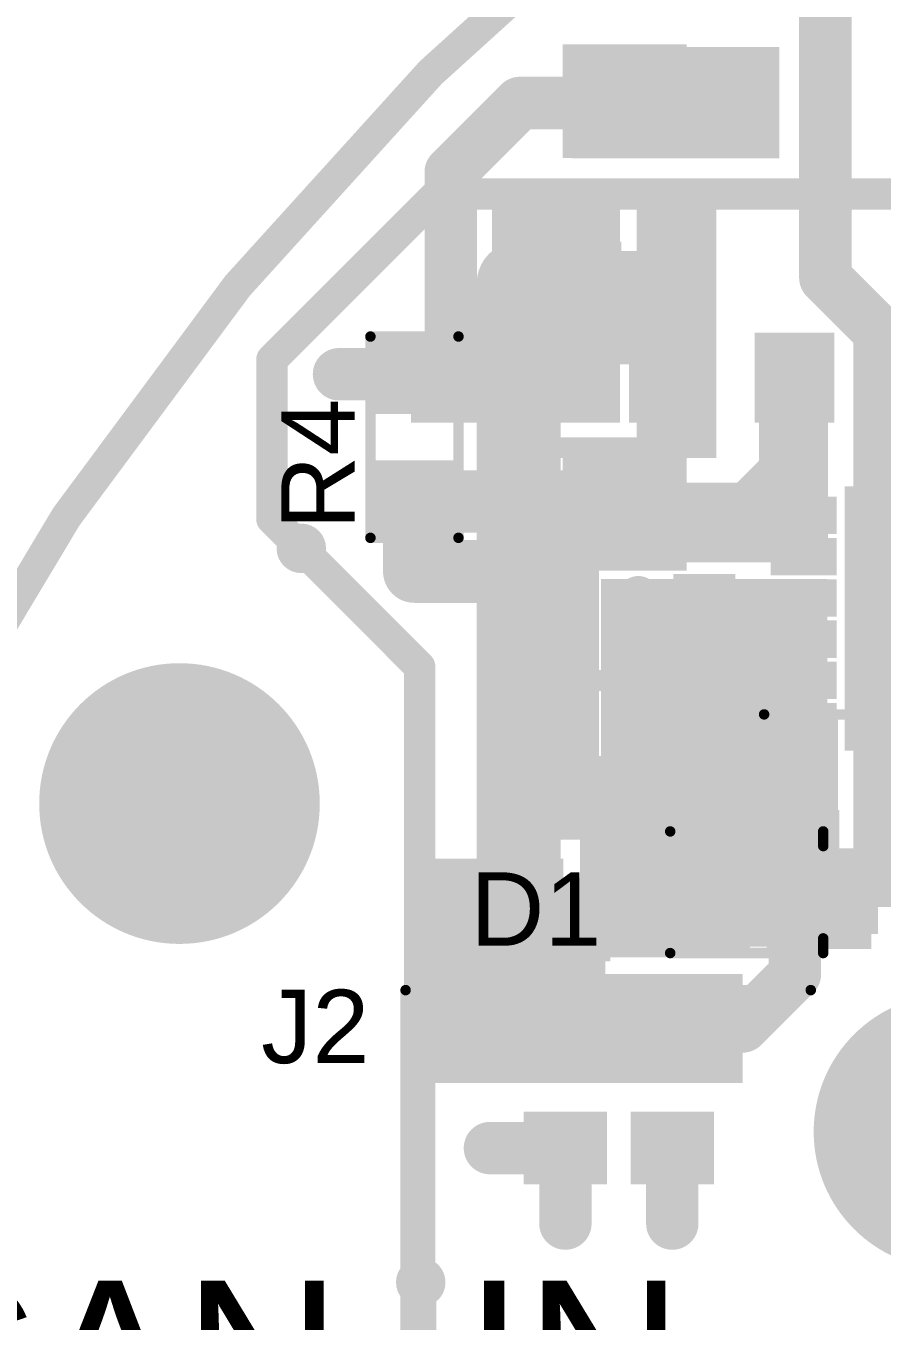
# Model space of a CAD drawing. Header units: millimetres. Extents: x -1.41 to 1.41, y -0.13 to 2.68.
# Drawn here: x -1.181 to -0.773, y 1.672 to 2.29 of the extents above; entities that cross this region are included whole.
import ezdxf

# ---------------------------------------------------------------- set-up
doc = ezdxf.new("R2010")
doc.units = ezdxf.units.MM
doc.header["$MEASUREMENT"] = 0
for name, color, linetype in [('BottomLayer', 5, 'Continuous'), ('BottomPaste', 16, 'Continuous'), ('BottomSolder', 6, 'Continuous'), ('Mechanical2', 216, 'Continuous'), ('MultiLayer', 9, 'Continuous'), ('PadHoleLayer', 156, 'Continuous'), ('TopLayer', 1, 'Continuous'), ('TopOverlay', 2, 'Continuous'), ('TopPaste', 8, 'Continuous'), ('TopSolder', 216, 'Continuous'), ('ViaHoleLayer', 16, 'Continuous')]:
    doc.layers.add(name, color=color, linetype=linetype)
doc.styles.add('Arial', font='', dxfattribs={"height": 0.2})
doc.styles.get('Arial').set_extended_font_data('Arial')

# ---------------------------------------------------------------- blocks, each defined once
blk = doc.blocks.new('5520425_3_40')
at = {"layer": 'PadHoleLayer'}
h = blk.add_hatch(color=156, dxfattribs=at)
edge = h.paths.add_edge_path()
edge.add_arc((-0.2, -0.175), 0.06555, 0, 360)
at = {"layer": 'TopOverlay', "const_width": 0.005}
for points in [[(-0.26752, -0.43524), (-0.26752, -0.24193)], [(0.26752, -0.43524), (-0.26752, -0.43524)]]:
    blk.add_lwpolyline(points, dxfattribs=at)
at = {"layer": 'TopOverlay', "const_width": 0.0025}
for points in [[(-0.26877, -0.24193, 1), (-0.26627, -0.24193, 1)], [(-0.26877, -0.43524, 1), (-0.26627, -0.43524, 1)], [(-0.26877, -0.43524, 1), (-0.26627, -0.43524, 1)]]:
    blk.add_lwpolyline(points, format="xyb", close=True, dxfattribs=at)
blk = doc.blocks.new('C___0603_B_66')
at = {"layer": 'BottomLayer'}
for points in [[(-0.045, -0.0175), (-0.045, 0.0175), (-0.015, 0.0175), (-0.015, -0.0175)], [(0.015, -0.0175), (0.015, 0.0175), (0.045, 0.0175), (0.045, -0.0175)]]:
    blk.add_hatch(color=5, dxfattribs=at).paths.add_polyline_path(points)
at = {"layer": 'BottomPaste'}
for points in [[(-0.045, -0.0175), (-0.045, 0.0175), (-0.015, 0.0175), (-0.015, -0.0175)], [(0.015, -0.0175), (0.015, 0.0175), (0.045, 0.0175), (0.045, -0.0175)]]:
    blk.add_hatch(color=16, dxfattribs=at).paths.add_polyline_path(points)
at = {"layer": 'BottomSolder'}
for points in [[(-0.04736, -0.01986), (-0.04736, 0.01986), (-0.01264, 0.01986), (-0.01264, -0.01986)], [(0.01264, -0.01986), (0.01264, 0.01986), (0.04736, 0.01986), (0.04736, -0.01986)]]:
    blk.add_hatch(color=6, dxfattribs=at).paths.add_polyline_path(points)
blk = doc.blocks.new('C___0603_B_67')
at = {"layer": 'BottomLayer'}
for points in [[(-0.045, -0.0175), (-0.045, 0.0175), (-0.015, 0.0175), (-0.015, -0.0175)], [(0.015, -0.0175), (0.015, 0.0175), (0.045, 0.0175), (0.045, -0.0175)]]:
    blk.add_hatch(color=5, dxfattribs=at).paths.add_polyline_path(points)
at = {"layer": 'BottomPaste'}
for points in [[(-0.045, -0.0175), (-0.045, 0.0175), (-0.015, 0.0175), (-0.015, -0.0175)], [(0.015, -0.0175), (0.015, 0.0175), (0.045, 0.0175), (0.045, -0.0175)]]:
    blk.add_hatch(color=16, dxfattribs=at).paths.add_polyline_path(points)
at = {"layer": 'BottomSolder'}
for points in [[(-0.04736, -0.01986), (-0.04736, 0.01986), (-0.01264, 0.01986), (-0.01264, -0.01986)], [(0.01264, -0.01986), (0.01264, 0.01986), (0.04736, 0.01986), (0.04736, -0.01986)]]:
    blk.add_hatch(color=6, dxfattribs=at).paths.add_polyline_path(points)
blk = doc.blocks.new('C___0402_B_83')
at = {"layer": 'BottomLayer'}
for points in [[(-0.0095, 0.0125), (-0.0095, -0.0125), (-0.0275, -0.0125), (-0.0275, 0.0125)], [(0.0275, 0.0125), (0.0275, -0.0125), (0.0095, -0.0125), (0.0095, 0.0125)]]:
    blk.add_hatch(color=5, dxfattribs=at).paths.add_polyline_path(points)
at = {"layer": 'BottomPaste'}
for points in [[(-0.0095, 0.0125), (-0.0095, -0.0125), (-0.0275, -0.0125), (-0.0275, 0.0125)], [(0.0275, 0.0125), (0.0275, -0.0125), (0.0095, -0.0125), (0.0095, 0.0125)]]:
    blk.add_hatch(color=16, dxfattribs=at).paths.add_polyline_path(points)
at = {"layer": 'BottomSolder'}
for points in [[(-0.00714, 0.01486), (-0.00714, -0.01486), (-0.02986, -0.01486), (-0.02986, 0.01486)], [(0.02986, 0.01486), (0.02986, -0.01486), (0.00714, -0.01486), (0.00714, 0.01486)]]:
    blk.add_hatch(color=6, dxfattribs=at).paths.add_polyline_path(points)
blk = doc.blocks.new('C___0603_B_87')
at = {"layer": 'BottomLayer'}
for points in [[(-0.045, -0.0175), (-0.045, 0.0175), (-0.015, 0.0175), (-0.015, -0.0175)], [(0.015, -0.0175), (0.015, 0.0175), (0.045, 0.0175), (0.045, -0.0175)]]:
    blk.add_hatch(color=5, dxfattribs=at).paths.add_polyline_path(points)
at = {"layer": 'BottomPaste'}
for points in [[(-0.045, -0.0175), (-0.045, 0.0175), (-0.015, 0.0175), (-0.015, -0.0175)], [(0.015, -0.0175), (0.015, 0.0175), (0.045, 0.0175), (0.045, -0.0175)]]:
    blk.add_hatch(color=16, dxfattribs=at).paths.add_polyline_path(points)
at = {"layer": 'BottomSolder'}
for points in [[(-0.04736, -0.01986), (-0.04736, 0.01986), (-0.01264, 0.01986), (-0.01264, -0.01986)], [(0.01264, -0.01986), (0.01264, 0.01986), (0.04736, 0.01986), (0.04736, -0.01986)]]:
    blk.add_hatch(color=6, dxfattribs=at).paths.add_polyline_path(points)
blk = doc.blocks.new('C___0402_B_102')
at = {"layer": 'BottomLayer'}
for points in [[(-0.0095, 0.0125), (-0.0095, -0.0125), (-0.0275, -0.0125), (-0.0275, 0.0125)], [(0.0275, 0.0125), (0.0275, -0.0125), (0.0095, -0.0125), (0.0095, 0.0125)]]:
    blk.add_hatch(color=5, dxfattribs=at).paths.add_polyline_path(points)
at = {"layer": 'BottomPaste'}
for points in [[(-0.0095, 0.0125), (-0.0095, -0.0125), (-0.0275, -0.0125), (-0.0275, 0.0125)], [(0.0275, 0.0125), (0.0275, -0.0125), (0.0095, -0.0125), (0.0095, 0.0125)]]:
    blk.add_hatch(color=16, dxfattribs=at).paths.add_polyline_path(points)
at = {"layer": 'BottomSolder'}
for points in [[(-0.00714, 0.01486), (-0.00714, -0.01486), (-0.02986, -0.01486), (-0.02986, 0.01486)], [(0.02986, 0.01486), (0.02986, -0.01486), (0.00714, -0.01486), (0.00714, 0.01486)]]:
    blk.add_hatch(color=6, dxfattribs=at).paths.add_polyline_path(points)
blk = doc.blocks.new('C___0402_B_106')
at = {"layer": 'BottomLayer'}
for points in [[(-0.0095, 0.0125), (-0.0095, -0.0125), (-0.0275, -0.0125), (-0.0275, 0.0125)], [(0.0275, 0.0125), (0.0275, -0.0125), (0.0095, -0.0125), (0.0095, 0.0125)]]:
    blk.add_hatch(color=5, dxfattribs=at).paths.add_polyline_path(points)
at = {"layer": 'BottomPaste'}
for points in [[(-0.0095, 0.0125), (-0.0095, -0.0125), (-0.0275, -0.0125), (-0.0275, 0.0125)], [(0.0275, 0.0125), (0.0275, -0.0125), (0.0095, -0.0125), (0.0095, 0.0125)]]:
    blk.add_hatch(color=16, dxfattribs=at).paths.add_polyline_path(points)
at = {"layer": 'BottomSolder'}
for points in [[(-0.00714, 0.01486), (-0.00714, -0.01486), (-0.02986, -0.01486), (-0.02986, 0.01486)], [(0.02986, 0.01486), (0.02986, -0.01486), (0.00714, -0.01486), (0.00714, 0.01486)]]:
    blk.add_hatch(color=6, dxfattribs=at).paths.add_polyline_path(points)
blk = doc.blocks.new('CUS10S30_H3F_118')
at = {"layer": 'TopLayer'}
for points in [[(-0.02953, -0.01772), (-0.06102, -0.01772), (-0.06102, 0.01772), (-0.02953, 0.01772)], [(0.06102, -0.01772), (0.02953, -0.01772), (0.02953, 0.01772), (0.06102, 0.01772)]]:
    blk.add_hatch(color=1, dxfattribs=at).paths.add_polyline_path(points)
at = {"layer": 'TopOverlay'}
for points in [[(-0.07896, 0.01899), (-0.03596, 0.01899), (-0.03596, 0.03099), (-0.07896, 0.03099)], [(-0.07896, -0.02001), (-0.06196, -0.02001), (-0.06196, 0.01999), (-0.07896, 0.01999)], [(-0.07896, -0.03101), (-0.03596, -0.03101), (-0.03596, -0.01901), (-0.07896, -0.01901)]]:
    blk.add_hatch(color=2, dxfattribs=at).paths.add_polyline_path(points)
at = {"layer": 'TopPaste'}
for points in [[(-0.02953, -0.01772), (-0.06102, -0.01772), (-0.06102, 0.01772), (-0.02953, 0.01772)], [(0.06102, -0.01772), (0.02953, -0.01772), (0.02953, 0.01772), (0.06102, 0.01772)]]:
    blk.add_hatch(color=8, dxfattribs=at).paths.add_polyline_path(points)
at = {"layer": 'TopSolder'}
for points in [[(-0.02736, -0.01988), (-0.06319, -0.01988), (-0.06319, 0.01988), (-0.02736, 0.01988)], [(0.06319, -0.01988), (0.02736, -0.01988), (0.02736, 0.01988), (0.06319, 0.01988)]]:
    blk.add_hatch(color=216, dxfattribs=at).paths.add_polyline_path(points)
at = {"layer": 'TopOverlay', "const_width": 0.005}
for points in [[(-0.036, 0.029), (0.037, 0.029)], [(0.037, 0.022), (0.037, 0.029)], [(0.037, -0.029), (0.037, -0.022)], [(-0.036, -0.029), (0.037, -0.029)]]:
    blk.add_lwpolyline(points, dxfattribs=at)
at = {"layer": 'TopOverlay', "const_width": 0.0025}
for points in [[(-0.03725, 0.029, 1), (-0.03475, 0.029, 1)], [(0.03575, 0.029, 1), (0.03825, 0.029, 1)], [(0.03575, 0.029, 1), (0.03825, 0.029, 1)], [(0.03575, 0.022, 1), (0.03825, 0.022, 1)], [(0.03575, -0.022, 1), (0.03825, -0.022, 1)], [(-0.03725, -0.029, 1), (-0.03475, -0.029, 1)], [(0.03575, -0.029, 1), (0.03825, -0.029, 1)], [(0.03575, -0.029, 1), (0.03825, -0.029, 1)]]:
    blk.add_lwpolyline(points, format="xyb", close=True, dxfattribs=at)
blk = doc.blocks.new('R__0603_B_137')
at = {"layer": 'BottomLayer'}
for points in [[(-0.045, -0.0175), (-0.045, 0.0175), (-0.015, 0.0175), (-0.015, -0.0175)], [(0.015, -0.0175), (0.015, 0.0175), (0.045, 0.0175), (0.045, -0.0175)]]:
    blk.add_hatch(color=5, dxfattribs=at).paths.add_polyline_path(points)
at = {"layer": 'BottomPaste'}
for points in [[(-0.045, -0.0175), (-0.045, 0.0175), (-0.015, 0.0175), (-0.015, -0.0175)], [(0.015, -0.0175), (0.015, 0.0175), (0.045, 0.0175), (0.045, -0.0175)]]:
    blk.add_hatch(color=16, dxfattribs=at).paths.add_polyline_path(points)
at = {"layer": 'BottomSolder'}
for points in [[(-0.049, -0.0215), (-0.049, 0.0215), (-0.011, 0.0215), (-0.011, -0.0215)], [(0.011, -0.0215), (0.011, 0.0215), (0.049, 0.0215), (0.049, -0.0215)]]:
    blk.add_hatch(color=6, dxfattribs=at).paths.add_polyline_path(points)
blk = doc.blocks.new('R__0603_138')
at = {"layer": 'TopLayer'}
for points in [[(-0.015, 0.0175), (-0.015, -0.0175), (-0.045, -0.0175), (-0.045, 0.0175)], [(0.045, 0.0175), (0.045, -0.0175), (0.015, -0.0175), (0.015, 0.0175)]]:
    blk.add_hatch(color=1, dxfattribs=at).paths.add_polyline_path(points)
at = {"layer": 'TopPaste'}
for points in [[(-0.015, 0.0175), (-0.015, -0.0175), (-0.045, -0.0175), (-0.045, 0.0175)], [(0.045, 0.0175), (0.045, -0.0175), (0.015, -0.0175), (0.015, 0.0175)]]:
    blk.add_hatch(color=8, dxfattribs=at).paths.add_polyline_path(points)
at = {"layer": 'TopSolder'}
for points in [[(-0.011, 0.0215), (-0.011, -0.0215), (-0.049, -0.0215), (-0.049, 0.0215)], [(0.049, 0.0215), (0.049, -0.0215), (0.011, -0.0215), (0.011, 0.0215)]]:
    blk.add_hatch(color=216, dxfattribs=at).paths.add_polyline_path(points)
at = {"layer": 'TopOverlay', "const_width": 0.005}
for points in [[(0.048, 0.021), (-0.048, 0.021)], [(-0.048, -0.021), (-0.048, 0.021)], [(0.048, -0.021), (0.048, 0.021)], [(0.048, -0.021), (-0.048, -0.021)]]:
    blk.add_lwpolyline(points, dxfattribs=at)
at = {"layer": 'TopOverlay', "const_width": 0.0025}
for points in [[(-0.04925, 0.021, 1), (-0.04675, 0.021, 1)], [(-0.04925, 0.021, 1), (-0.04675, 0.021, 1)], [(0.04675, 0.021, 1), (0.04925, 0.021, 1)], [(0.04675, 0.021, 1), (0.04925, 0.021, 1)], [(-0.04925, -0.021, 1), (-0.04675, -0.021, 1)], [(-0.04925, -0.021, 1), (-0.04675, -0.021, 1)], [(0.04675, -0.021, 1), (0.04925, -0.021, 1)], [(0.04675, -0.021, 1), (0.04925, -0.021, 1)]]:
    blk.add_lwpolyline(points, format="xyb", close=True, dxfattribs=at)
blk = doc.blocks.new('R__0603_B_151')
at = {"layer": 'BottomLayer'}
for points in [[(-0.045, -0.0175), (-0.045, 0.0175), (-0.015, 0.0175), (-0.015, -0.0175)], [(0.015, -0.0175), (0.015, 0.0175), (0.045, 0.0175), (0.045, -0.0175)]]:
    blk.add_hatch(color=5, dxfattribs=at).paths.add_polyline_path(points)
at = {"layer": 'BottomPaste'}
for points in [[(-0.045, -0.0175), (-0.045, 0.0175), (-0.015, 0.0175), (-0.015, -0.0175)], [(0.015, -0.0175), (0.015, 0.0175), (0.045, 0.0175), (0.045, -0.0175)]]:
    blk.add_hatch(color=16, dxfattribs=at).paths.add_polyline_path(points)
at = {"layer": 'BottomSolder'}
for points in [[(-0.049, -0.0215), (-0.049, 0.0215), (-0.011, 0.0215), (-0.011, -0.0215)], [(0.011, -0.0215), (0.011, 0.0215), (0.049, 0.0215), (0.049, -0.0215)]]:
    blk.add_hatch(color=6, dxfattribs=at).paths.add_polyline_path(points)
blk = doc.blocks.new('R__0603_B_153')
at = {"layer": 'BottomLayer'}
for points in [[(-0.045, -0.0175), (-0.045, 0.0175), (-0.015, 0.0175), (-0.015, -0.0175)], [(0.015, -0.0175), (0.015, 0.0175), (0.045, 0.0175), (0.045, -0.0175)]]:
    blk.add_hatch(color=5, dxfattribs=at).paths.add_polyline_path(points)
at = {"layer": 'BottomPaste'}
for points in [[(-0.045, -0.0175), (-0.045, 0.0175), (-0.015, 0.0175), (-0.015, -0.0175)], [(0.015, -0.0175), (0.015, 0.0175), (0.045, 0.0175), (0.045, -0.0175)]]:
    blk.add_hatch(color=16, dxfattribs=at).paths.add_polyline_path(points)
at = {"layer": 'BottomSolder'}
for points in [[(-0.049, -0.0215), (-0.049, 0.0215), (-0.011, 0.0215), (-0.011, -0.0215)], [(0.011, -0.0215), (0.011, 0.0215), (0.049, 0.0215), (0.049, -0.0215)]]:
    blk.add_hatch(color=6, dxfattribs=at).paths.add_polyline_path(points)
blk = doc.blocks.new('750314597_167')
at = {"layer": 'TopLayer'}
for points in [[(-0.25512, 0.12146), (-0.20394, 0.12146), (-0.20394, 0.07539), (-0.25512, 0.07539)], [(0.20394, 0.12146), (0.25512, 0.12146), (0.25512, 0.07539), (0.20394, 0.07539)], [(-0.25512, 0.02303), (-0.20394, 0.02303), (-0.20394, -0.02303), (-0.25512, -0.02303)], [(0.20394, 0.02303), (0.25512, 0.02303), (0.25512, -0.02303), (0.20394, -0.02303)], [(-0.25512, -0.07539), (-0.20394, -0.07539), (-0.20394, -0.12146), (-0.25512, -0.12146)], [(0.20394, -0.07539), (0.25512, -0.07539), (0.25512, -0.12146), (0.20394, -0.12146)]]:
    blk.add_hatch(color=1, dxfattribs=at).paths.add_polyline_path(points)
at = {"layer": 'TopPaste'}
for points in [[(-0.25512, 0.12146), (-0.20394, 0.12146), (-0.20394, 0.07539), (-0.25512, 0.07539)], [(0.20394, 0.12146), (0.25512, 0.12146), (0.25512, 0.07539), (0.20394, 0.07539)], [(-0.25512, 0.02303), (-0.20394, 0.02303), (-0.20394, -0.02303), (-0.25512, -0.02303)], [(0.20394, 0.02303), (0.25512, 0.02303), (0.25512, -0.02303), (0.20394, -0.02303)], [(-0.25512, -0.07539), (-0.20394, -0.07539), (-0.20394, -0.12146), (-0.25512, -0.12146)], [(0.20394, -0.07539), (0.25512, -0.07539), (0.25512, -0.12146), (0.20394, -0.12146)]]:
    blk.add_hatch(color=8, dxfattribs=at).paths.add_polyline_path(points)
at = {"layer": 'TopSolder'}
for points in [[(-0.25912, 0.12546), (-0.19994, 0.12546), (-0.19994, 0.07139), (-0.25912, 0.07139)], [(0.19994, 0.12546), (0.25912, 0.12546), (0.25912, 0.07139), (0.19994, 0.07139)], [(-0.25912, 0.02703), (-0.19994, 0.02703), (-0.19994, -0.02703), (-0.25912, -0.02703)], [(0.19994, 0.02703), (0.25912, 0.02703), (0.25912, -0.02703), (0.19994, -0.02703)], [(-0.25912, -0.07139), (-0.19994, -0.07139), (-0.19994, -0.12546), (-0.25912, -0.12546)], [(0.19994, -0.07139), (0.25912, -0.07139), (0.25912, -0.12546), (0.19994, -0.12546)]]:
    blk.add_hatch(color=216, dxfattribs=at).paths.add_polyline_path(points)
at = {"layer": 'TopOverlay', "const_width": 0.005}
for points in [[(0.163, 0.194), (-0.155, 0.194)], [(0.163, -0.194), (-0.155, -0.194)]]:
    blk.add_lwpolyline(points, dxfattribs=at)
at = {"layer": 'TopOverlay'}
for points, const_width in [([(-0.15625, 0.194, 1), (-0.15375, 0.194, 1)], 0.0025), ([(0.16175, 0.194, 1), (0.16425, 0.194, 1)], 0.0025), ([(0.228, 0.138, 1), (0.218, 0.138, 1)], 0.01), ([(0.2155, 0.138, 1), (0.2205, 0.138, 1)], 0.005), ([(0.2255, 0.138, 1), (0.2305, 0.138, 1)], 0.005), ([(-0.15625, -0.194, 1), (-0.15375, -0.194, 1)], 0.0025), ([(0.16175, -0.194, 1), (0.16425, -0.194, 1)], 0.0025)]:
    blk.add_lwpolyline(points, format="xyb", close=True, dxfattribs=dict(at, const_width=const_width))
blk = doc.blocks.new('LM5160ADNTR_B_168')
at = {"layer": 'BottomLayer'}
for points in [[(-0.05118, 0.05906), (0.05118, 0.05906), (0.05118, -0.05906), (-0.05118, -0.05906)], [(-0.08661, 0.05413), (-0.06299, 0.05413), (-0.06299, 0.04429), (-0.08661, 0.04429)], [(0.06299, 0.05413), (0.08661, 0.05413), (0.08661, 0.04429), (0.06299, 0.04429)], [(-0.08661, 0.03445), (-0.06299, 0.03445), (-0.06299, 0.02461), (-0.08661, 0.02461)], [(0.06299, 0.03445), (0.08661, 0.03445), (0.08661, 0.02461), (0.06299, 0.02461)], [(-0.08661, 0.01476), (-0.06299, 0.01476), (-0.06299, 0.00492), (-0.08661, 0.00492)], [(0.06299, 0.01476), (0.08661, 0.01476), (0.08661, 0.00492), (0.06299, 0.00492)], [(-0.08661, -0.00492), (-0.06299, -0.00492), (-0.06299, -0.01476), (-0.08661, -0.01476)], [(0.06299, -0.00492), (0.08661, -0.00492), (0.08661, -0.01476), (0.06299, -0.01476)], [(-0.08661, -0.02461), (-0.06299, -0.02461), (-0.06299, -0.03445), (-0.08661, -0.03445)], [(0.06299, -0.02461), (0.08661, -0.02461), (0.08661, -0.03445), (0.06299, -0.03445)], [(-0.08661, -0.04429), (-0.06299, -0.04429), (-0.06299, -0.05413), (-0.08661, -0.05413)], [(0.06299, -0.04429), (0.08661, -0.04429), (0.08661, -0.05413), (0.06299, -0.05413)]]:
    blk.add_hatch(color=5, dxfattribs=at).paths.add_polyline_path(points)
at = {"layer": 'BottomPaste'}
for points in [[(-0.05118, 0.05906), (0.05118, 0.05906), (0.05118, -0.05906), (-0.05118, -0.05906)], [(-0.08661, 0.05413), (-0.06299, 0.05413), (-0.06299, 0.04429), (-0.08661, 0.04429)], [(0.06299, 0.05413), (0.08661, 0.05413), (0.08661, 0.04429), (0.06299, 0.04429)], [(-0.08661, 0.03445), (-0.06299, 0.03445), (-0.06299, 0.02461), (-0.08661, 0.02461)], [(0.06299, 0.03445), (0.08661, 0.03445), (0.08661, 0.02461), (0.06299, 0.02461)], [(-0.08661, 0.01476), (-0.06299, 0.01476), (-0.06299, 0.00492), (-0.08661, 0.00492)], [(0.06299, 0.01476), (0.08661, 0.01476), (0.08661, 0.00492), (0.06299, 0.00492)], [(-0.08661, -0.00492), (-0.06299, -0.00492), (-0.06299, -0.01476), (-0.08661, -0.01476)], [(0.06299, -0.00492), (0.08661, -0.00492), (0.08661, -0.01476), (0.06299, -0.01476)], [(-0.08661, -0.02461), (-0.06299, -0.02461), (-0.06299, -0.03445), (-0.08661, -0.03445)], [(0.06299, -0.02461), (0.08661, -0.02461), (0.08661, -0.03445), (0.06299, -0.03445)], [(-0.08661, -0.04429), (-0.06299, -0.04429), (-0.06299, -0.05413), (-0.08661, -0.05413)], [(0.06299, -0.04429), (0.08661, -0.04429), (0.08661, -0.05413), (0.06299, -0.05413)]]:
    blk.add_hatch(color=16, dxfattribs=at).paths.add_polyline_path(points)
at = {"layer": 'BottomSolder'}
for points in [[(-0.05518, 0.06306), (0.05518, 0.06306), (0.05518, -0.06306), (-0.05518, -0.06306)], [(-0.09061, 0.05813), (-0.05899, 0.05813), (-0.05899, 0.04029), (-0.09061, 0.04029)], [(0.05899, 0.05813), (0.09061, 0.05813), (0.09061, 0.04029), (0.05899, 0.04029)], [(-0.09061, 0.03845), (-0.05899, 0.03845), (-0.05899, 0.02061), (-0.09061, 0.02061)], [(0.05899, 0.03845), (0.09061, 0.03845), (0.09061, 0.02061), (0.05899, 0.02061)], [(-0.09061, 0.01876), (-0.05899, 0.01876), (-0.05899, 0.00092), (-0.09061, 0.00092)], [(0.05899, 0.01876), (0.09061, 0.01876), (0.09061, 0.00092), (0.05899, 0.00092)], [(-0.09061, -0.00092), (-0.05899, -0.00092), (-0.05899, -0.01876), (-0.09061, -0.01876)], [(0.05899, -0.00092), (0.09061, -0.00092), (0.09061, -0.01876), (0.05899, -0.01876)], [(-0.09061, -0.02061), (-0.05899, -0.02061), (-0.05899, -0.03845), (-0.09061, -0.03845)], [(0.05899, -0.02061), (0.09061, -0.02061), (0.09061, -0.03845), (0.05899, -0.03845)], [(-0.09061, -0.04029), (-0.05899, -0.04029), (-0.05899, -0.05813), (-0.09061, -0.05813)], [(0.05899, -0.04029), (0.09061, -0.04029), (0.09061, -0.05813), (0.05899, -0.05813)]]:
    blk.add_hatch(color=6, dxfattribs=at).paths.add_polyline_path(points)

msp = doc.modelspace()

# ---------------------------------------------------------------- hatches: boundary and pattern name
at = {"layer": 'BottomLayer'}
h = msp.add_hatch(color=5, dxfattribs=at)
edge = h.paths.add_edge_path()
edge.add_arc((-0.84271, 2.25337), 0.01181, 0, 360)
for points in [[(-0.959, 2.147), (-0.898, 2.147), (-0.898, 2.21), (-0.959, 2.21)], [(-0.939, 2.101), (-0.898, 2.101), (-0.898, 2.21), (-0.939, 2.21)], [(-0.89, 2.084), (-0.852, 2.084), (-0.852, 2.21), (-0.89, 2.21)], [(-0.78671, 2.03137), (-0.64671, 2.03137), (-0.64671, 2.145), (-0.78671, 2.145)], [(-0.83171, 2.05674), (-0.79871, 2.05674), (-0.79871, 2.14037), (-0.83171, 2.14037)], [(-0.945, 1.902), (-0.908, 1.902), (-0.908, 2.077), (-0.945, 2.077)], [(-0.871, 2.03437), (-0.79871, 2.03437), (-0.79871, 2.06737), (-0.871, 2.06737)], [(-0.78671, 1.87), (-0.68371, 1.87), (-0.68371, 1.96637), (-0.78671, 1.96637)], [(-0.894, 1.851), (-0.794, 1.851), (-0.794, 1.96337), (-0.894, 1.96337)], [(-0.979, 1.795), (-0.905, 1.795), (-0.905, 1.884), (-0.979, 1.884)]]:
    msp.add_hatch(color=5, dxfattribs=at).paths.add_polyline_path(points)
h = msp.add_hatch(color=5, dxfattribs=at)
edge = h.paths.add_edge_path()
edge.add_arc((-0.947, 2.16726), 0.01181, 0, 360)
h = msp.add_hatch(color=5, dxfattribs=at)
edge = h.paths.add_edge_path()
edge.add_arc((-0.798, 2.168), 0.01181, 0, 360)
h = msp.add_hatch(color=5, dxfattribs=at)
edge = h.paths.add_edge_path()
edge.add_arc((-1.032, 2.124), 0.01181, 0, 360)
h = msp.add_hatch(color=5, dxfattribs=at)
edge = h.paths.add_edge_path()
edge.add_arc((-0.81471, 2.07837), 0.01181, 0, 360)
h = msp.add_hatch(color=5, dxfattribs=at)
edge = h.paths.add_edge_path()
edge.add_arc((-1.05, 2.041), 0.01181, 0, 360)
h = msp.add_hatch(color=5, dxfattribs=at)
edge = h.paths.add_edge_path()
edge.add_arc((-0.996, 2.03), 0.01181, 0, 360)
h = msp.add_hatch(color=5, dxfattribs=at)
edge = h.paths.add_edge_path()
edge.add_arc((-0.88903, 2.01304), 0.01181, 0, 360)
h = msp.add_hatch(color=5, dxfattribs=at)
edge = h.paths.add_edge_path()
edge.add_arc((-1.1081, 1.91929), 0.05906, 0, 360)
h = msp.add_hatch(color=5, dxfattribs=at)
edge = h.paths.add_edge_path()
edge.add_arc((-0.882, 1.94505), 0.01181, 0, 360)
h = msp.add_hatch(color=5, dxfattribs=at)
edge = h.paths.add_edge_path()
edge.add_arc((-0.856, 1.94505), 0.01181, 0, 360)
h = msp.add_hatch(color=5, dxfattribs=at)
edge = h.paths.add_edge_path()
edge.add_arc((-0.83, 1.94505), 0.01181, 0, 360)
h = msp.add_hatch(color=5, dxfattribs=at)
edge = h.paths.add_edge_path()
edge.add_arc((-0.882, 1.91803), 0.01181, 0, 360)
h = msp.add_hatch(color=5, dxfattribs=at)
edge = h.paths.add_edge_path()
edge.add_arc((-0.856, 1.91803), 0.01181, 0, 360)
h = msp.add_hatch(color=5, dxfattribs=at)
edge = h.paths.add_edge_path()
edge.add_arc((-0.83, 1.91803), 0.01181, 0, 360)
h = msp.add_hatch(color=5, dxfattribs=at)
edge = h.paths.add_edge_path()
edge.add_arc((-0.856, 1.89102), 0.01181, 0, 360)
h = msp.add_hatch(color=5, dxfattribs=at)
edge = h.paths.add_edge_path()
edge.add_arc((-0.964, 1.868), 0.01181, 0, 360)
h = msp.add_hatch(color=5, dxfattribs=at)
edge = h.paths.add_edge_path()
edge.add_arc((-0.856, 1.864), 0.01181, 0, 360)
h = msp.add_hatch(color=5, dxfattribs=at)
edge = h.paths.add_edge_path()
edge.add_arc((-0.964, 1.8385), 0.01181, 0, 360)
h = msp.add_hatch(color=5, dxfattribs=at)
edge = h.paths.add_edge_path()
edge.add_arc((-0.964, 1.809), 0.01181, 0, 360)
h = msp.add_hatch(color=5, dxfattribs=at)
edge = h.paths.add_edge_path()
edge.add_arc((-0.96, 1.755), 0.01181, 0, 360)
h = msp.add_hatch(color=5, dxfattribs=at)
edge = h.paths.add_edge_path()
edge.add_arc((-0.924, 1.719), 0.01181, 0, 360)
h = msp.add_hatch(color=5, dxfattribs=at)
edge = h.paths.add_edge_path()
edge.add_arc((-0.873, 1.719), 0.01181, 0, 360)
h = msp.add_hatch(color=5, dxfattribs=at)
edge = h.paths.add_edge_path()
edge.add_arc((-0.993, 1.691), 0.01181, 0, 360)
at = {"layer": 'BottomSolder'}
h = msp.add_hatch(color=6, dxfattribs=at)
edge = h.paths.add_edge_path()
edge.add_arc((-0.84271, 2.25337), 0.00591, 0, 360)
h = msp.add_hatch(color=6, dxfattribs=at)
edge = h.paths.add_edge_path()
edge.add_arc((-0.947, 2.16726), 0.00591, 0, 360)
h = msp.add_hatch(color=6, dxfattribs=at)
edge = h.paths.add_edge_path()
edge.add_arc((-0.798, 2.168), 0.00591, 0, 360)
h = msp.add_hatch(color=6, dxfattribs=at)
edge = h.paths.add_edge_path()
edge.add_arc((-1.032, 2.124), 0.00591, 0, 360)
h = msp.add_hatch(color=6, dxfattribs=at)
edge = h.paths.add_edge_path()
edge.add_arc((-0.81471, 2.07837), 0.00591, 0, 360)
h = msp.add_hatch(color=6, dxfattribs=at)
edge = h.paths.add_edge_path()
edge.add_arc((-1.05, 2.041), 0.00591, 0, 360)
h = msp.add_hatch(color=6, dxfattribs=at)
edge = h.paths.add_edge_path()
edge.add_arc((-0.996, 2.03), 0.00591, 0, 360)
h = msp.add_hatch(color=6, dxfattribs=at)
edge = h.paths.add_edge_path()
edge.add_arc((-0.88903, 2.01304), 0.00591, 0, 360)
h = msp.add_hatch(color=6, dxfattribs=at)
edge = h.paths.add_edge_path()
edge.add_arc((-1.1081, 1.91929), 0.06306, 0, 360)
h = msp.add_hatch(color=6, dxfattribs=at)
edge = h.paths.add_edge_path()
edge.add_arc((-0.882, 1.94505), 0.00591, 0, 360)
h = msp.add_hatch(color=6, dxfattribs=at)
edge = h.paths.add_edge_path()
edge.add_arc((-0.856, 1.94505), 0.00591, 0, 360)
h = msp.add_hatch(color=6, dxfattribs=at)
edge = h.paths.add_edge_path()
edge.add_arc((-0.83, 1.94505), 0.00591, 0, 360)
h = msp.add_hatch(color=6, dxfattribs=at)
edge = h.paths.add_edge_path()
edge.add_arc((-0.882, 1.91803), 0.00591, 0, 360)
h = msp.add_hatch(color=6, dxfattribs=at)
edge = h.paths.add_edge_path()
edge.add_arc((-0.856, 1.91803), 0.00591, 0, 360)
h = msp.add_hatch(color=6, dxfattribs=at)
edge = h.paths.add_edge_path()
edge.add_arc((-0.83, 1.91803), 0.00591, 0, 360)
h = msp.add_hatch(color=6, dxfattribs=at)
edge = h.paths.add_edge_path()
edge.add_arc((-0.856, 1.89102), 0.00591, 0, 360)
h = msp.add_hatch(color=6, dxfattribs=at)
edge = h.paths.add_edge_path()
edge.add_arc((-0.964, 1.868), 0.00591, 0, 360)
h = msp.add_hatch(color=6, dxfattribs=at)
edge = h.paths.add_edge_path()
edge.add_arc((-0.856, 1.864), 0.00591, 0, 360)
h = msp.add_hatch(color=6, dxfattribs=at)
edge = h.paths.add_edge_path()
edge.add_arc((-0.964, 1.8385), 0.00591, 0, 360)
h = msp.add_hatch(color=6, dxfattribs=at)
edge = h.paths.add_edge_path()
edge.add_arc((-0.964, 1.809), 0.00591, 0, 360)
h = msp.add_hatch(color=6, dxfattribs=at)
edge = h.paths.add_edge_path()
edge.add_arc((-0.96, 1.755), 0.00591, 0, 360)
h = msp.add_hatch(color=6, dxfattribs=at)
edge = h.paths.add_edge_path()
edge.add_arc((-0.924, 1.719), 0.00591, 0, 360)
h = msp.add_hatch(color=6, dxfattribs=at)
edge = h.paths.add_edge_path()
edge.add_arc((-0.873, 1.719), 0.00591, 0, 360)
h = msp.add_hatch(color=6, dxfattribs=at)
edge = h.paths.add_edge_path()
edge.add_arc((-0.993, 1.691), 0.00591, 0, 360)
at = {"layer": 'MultiLayer'}
h = msp.add_hatch(color=9, dxfattribs=at)
edge = h.paths.add_edge_path()
edge.add_arc((-1.1081, 1.91929), 0.05906, 0, 360)
at = {"layer": 'PadHoleLayer'}
h = msp.add_hatch(color=156, dxfattribs=at)
edge = h.paths.add_edge_path()
edge.add_arc((-1.1081, 1.91929), 0.06693, 0, 360)
at = {"layer": 'TopLayer'}
for points in [[(-0.921, 2.227), (-0.822, 2.227), (-0.822, 2.28), (-0.921, 2.28)], [(-0.907, 1.905), (-0.799, 1.905), (-0.799, 2.02637), (-0.907, 2.02637)], [(-0.907, 1.846), (-0.836, 1.846), (-0.836, 1.929), (-0.907, 1.929)], [(-0.828, 1.85), (-0.778, 1.85), (-0.778, 1.898), (-0.828, 1.898)], [(-0.925, 1.786), (-0.925, 1.893), (-0.989, 1.893), (-0.989, 1.786)], [(-0.945, 1.786), (-0.83942, 1.786), (-0.83942, 1.838), (-0.945, 1.838)]]:
    msp.add_hatch(color=1, dxfattribs=at).paths.add_polyline_path(points)
h = msp.add_hatch(color=1, dxfattribs=at)
edge = h.paths.add_edge_path()
edge.add_arc((-0.84271, 2.25337), 0.01181, 0, 360)
h = msp.add_hatch(color=1, dxfattribs=at)
edge = h.paths.add_edge_path()
edge.add_arc((-0.947, 2.16726), 0.01181, 0, 360)
h = msp.add_hatch(color=1, dxfattribs=at)
edge = h.paths.add_edge_path()
edge.add_arc((-0.798, 2.168), 0.01181, 0, 360)
h = msp.add_hatch(color=1, dxfattribs=at)
edge = h.paths.add_edge_path()
edge.add_arc((-1.032, 2.124), 0.01181, 0, 360)
h = msp.add_hatch(color=1, dxfattribs=at)
edge = h.paths.add_edge_path()
edge.add_arc((-0.81471, 2.07837), 0.01181, 0, 360)
h = msp.add_hatch(color=1, dxfattribs=at)
edge = h.paths.add_edge_path()
edge.add_arc((-1.05, 2.041), 0.01181, 0, 360)
h = msp.add_hatch(color=1, dxfattribs=at)
edge = h.paths.add_edge_path()
edge.add_arc((-0.996, 2.03), 0.01181, 0, 360)
h = msp.add_hatch(color=1, dxfattribs=at)
edge = h.paths.add_edge_path()
edge.add_arc((-0.88903, 2.01304), 0.01181, 0, 360)
h = msp.add_hatch(color=1, dxfattribs=at)
edge = h.paths.add_edge_path()
edge.add_arc((-1.1081, 1.91929), 0.05906, 0, 360)
h = msp.add_hatch(color=1, dxfattribs=at)
edge = h.paths.add_edge_path()
edge.add_arc((-0.882, 1.94505), 0.01181, 0, 360)
h = msp.add_hatch(color=1, dxfattribs=at)
edge = h.paths.add_edge_path()
edge.add_arc((-0.856, 1.94505), 0.01181, 0, 360)
h = msp.add_hatch(color=1, dxfattribs=at)
edge = h.paths.add_edge_path()
edge.add_arc((-0.83, 1.94505), 0.01181, 0, 360)
h = msp.add_hatch(color=1, dxfattribs=at)
edge = h.paths.add_edge_path()
edge.add_arc((-0.882, 1.91803), 0.01181, 0, 360)
h = msp.add_hatch(color=1, dxfattribs=at)
edge = h.paths.add_edge_path()
edge.add_arc((-0.856, 1.91803), 0.01181, 0, 360)
h = msp.add_hatch(color=1, dxfattribs=at)
edge = h.paths.add_edge_path()
edge.add_arc((-0.83, 1.91803), 0.01181, 0, 360)
h = msp.add_hatch(color=1, dxfattribs=at)
edge = h.paths.add_edge_path()
edge.add_arc((-0.856, 1.89102), 0.01181, 0, 360)
h = msp.add_hatch(color=1, dxfattribs=at)
edge = h.paths.add_edge_path()
edge.add_arc((-0.964, 1.868), 0.01181, 0, 360)
h = msp.add_hatch(color=1, dxfattribs=at)
edge = h.paths.add_edge_path()
edge.add_arc((-0.856, 1.864), 0.01181, 0, 360)
h = msp.add_hatch(color=1, dxfattribs=at)
edge = h.paths.add_edge_path()
edge.add_arc((-0.964, 1.8385), 0.01181, 0, 360)
h = msp.add_hatch(color=1, dxfattribs=at)
edge = h.paths.add_edge_path()
edge.add_arc((-0.964, 1.809), 0.01181, 0, 360)
h = msp.add_hatch(color=1, dxfattribs=at)
edge = h.paths.add_edge_path()
edge.add_arc((-0.96, 1.755), 0.01181, 0, 360)
h = msp.add_hatch(color=1, dxfattribs=at)
edge = h.paths.add_edge_path()
edge.add_arc((-0.924, 1.719), 0.01181, 0, 360)
h = msp.add_hatch(color=1, dxfattribs=at)
edge = h.paths.add_edge_path()
edge.add_arc((-0.873, 1.719), 0.01181, 0, 360)
h = msp.add_hatch(color=1, dxfattribs=at)
edge = h.paths.add_edge_path()
edge.add_arc((-0.993, 1.691), 0.01181, 0, 360)
at = {"layer": 'TopSolder'}
h = msp.add_hatch(color=216, dxfattribs=at)
edge = h.paths.add_edge_path()
edge.add_arc((-0.84271, 2.25337), 0.00591, 0, 360)
h = msp.add_hatch(color=216, dxfattribs=at)
edge = h.paths.add_edge_path()
edge.add_arc((-0.947, 2.16726), 0.00591, 0, 360)
h = msp.add_hatch(color=216, dxfattribs=at)
edge = h.paths.add_edge_path()
edge.add_arc((-0.798, 2.168), 0.00591, 0, 360)
h = msp.add_hatch(color=216, dxfattribs=at)
edge = h.paths.add_edge_path()
edge.add_arc((-1.032, 2.124), 0.00591, 0, 360)
h = msp.add_hatch(color=216, dxfattribs=at)
edge = h.paths.add_edge_path()
edge.add_arc((-0.81471, 2.07837), 0.00591, 0, 360)
h = msp.add_hatch(color=216, dxfattribs=at)
edge = h.paths.add_edge_path()
edge.add_arc((-1.05, 2.041), 0.00591, 0, 360)
h = msp.add_hatch(color=216, dxfattribs=at)
edge = h.paths.add_edge_path()
edge.add_arc((-0.996, 2.03), 0.00591, 0, 360)
h = msp.add_hatch(color=216, dxfattribs=at)
edge = h.paths.add_edge_path()
edge.add_arc((-0.88903, 2.01304), 0.00591, 0, 360)
h = msp.add_hatch(color=216, dxfattribs=at)
edge = h.paths.add_edge_path()
edge.add_arc((-1.1081, 1.91929), 0.06306, 0, 360)
h = msp.add_hatch(color=216, dxfattribs=at)
edge = h.paths.add_edge_path()
edge.add_arc((-0.882, 1.94505), 0.00591, 0, 360)
h = msp.add_hatch(color=216, dxfattribs=at)
edge = h.paths.add_edge_path()
edge.add_arc((-0.856, 1.94505), 0.00591, 0, 360)
h = msp.add_hatch(color=216, dxfattribs=at)
edge = h.paths.add_edge_path()
edge.add_arc((-0.83, 1.94505), 0.00591, 0, 360)
h = msp.add_hatch(color=216, dxfattribs=at)
edge = h.paths.add_edge_path()
edge.add_arc((-0.882, 1.91803), 0.00591, 0, 360)
h = msp.add_hatch(color=216, dxfattribs=at)
edge = h.paths.add_edge_path()
edge.add_arc((-0.856, 1.91803), 0.00591, 0, 360)
h = msp.add_hatch(color=216, dxfattribs=at)
edge = h.paths.add_edge_path()
edge.add_arc((-0.83, 1.91803), 0.00591, 0, 360)
h = msp.add_hatch(color=216, dxfattribs=at)
edge = h.paths.add_edge_path()
edge.add_arc((-0.856, 1.89102), 0.00591, 0, 360)
h = msp.add_hatch(color=216, dxfattribs=at)
edge = h.paths.add_edge_path()
edge.add_arc((-0.964, 1.868), 0.00591, 0, 360)
h = msp.add_hatch(color=216, dxfattribs=at)
edge = h.paths.add_edge_path()
edge.add_arc((-0.856, 1.864), 0.00591, 0, 360)
h = msp.add_hatch(color=216, dxfattribs=at)
edge = h.paths.add_edge_path()
edge.add_arc((-0.964, 1.8385), 0.00591, 0, 360)
h = msp.add_hatch(color=216, dxfattribs=at)
edge = h.paths.add_edge_path()
edge.add_arc((-0.964, 1.809), 0.00591, 0, 360)
h = msp.add_hatch(color=216, dxfattribs=at)
edge = h.paths.add_edge_path()
edge.add_arc((-0.96, 1.755), 0.00591, 0, 360)
h = msp.add_hatch(color=216, dxfattribs=at)
edge = h.paths.add_edge_path()
edge.add_arc((-0.924, 1.719), 0.00591, 0, 360)
h = msp.add_hatch(color=216, dxfattribs=at)
edge = h.paths.add_edge_path()
edge.add_arc((-0.873, 1.719), 0.00591, 0, 360)
h = msp.add_hatch(color=216, dxfattribs=at)
edge = h.paths.add_edge_path()
edge.add_arc((-0.993, 1.691), 0.00591, 0, 360)
at = {"layer": 'ViaHoleLayer'}
h = msp.add_hatch(color=16, dxfattribs=at)
edge = h.paths.add_edge_path()
edge.add_arc((-0.84271, 2.25337), 0.00591, 0, 360)
h = msp.add_hatch(color=16, dxfattribs=at)
edge = h.paths.add_edge_path()
edge.add_arc((-0.947, 2.16726), 0.00591, 0, 360)
h = msp.add_hatch(color=16, dxfattribs=at)
edge = h.paths.add_edge_path()
edge.add_arc((-0.798, 2.168), 0.00591, 0, 360)
h = msp.add_hatch(color=16, dxfattribs=at)
edge = h.paths.add_edge_path()
edge.add_arc((-1.032, 2.124), 0.00591, 0, 360)
h = msp.add_hatch(color=16, dxfattribs=at)
edge = h.paths.add_edge_path()
edge.add_arc((-0.81471, 2.07837), 0.00591, 0, 360)
h = msp.add_hatch(color=16, dxfattribs=at)
edge = h.paths.add_edge_path()
edge.add_arc((-1.05, 2.041), 0.00591, 0, 360)
h = msp.add_hatch(color=16, dxfattribs=at)
edge = h.paths.add_edge_path()
edge.add_arc((-0.996, 2.03), 0.00591, 0, 360)
h = msp.add_hatch(color=16, dxfattribs=at)
edge = h.paths.add_edge_path()
edge.add_arc((-0.88903, 2.01304), 0.00591, 0, 360)
h = msp.add_hatch(color=16, dxfattribs=at)
edge = h.paths.add_edge_path()
edge.add_arc((-0.882, 1.94505), 0.00591, 0, 360)
h = msp.add_hatch(color=16, dxfattribs=at)
edge = h.paths.add_edge_path()
edge.add_arc((-0.856, 1.94505), 0.00591, 0, 360)
h = msp.add_hatch(color=16, dxfattribs=at)
edge = h.paths.add_edge_path()
edge.add_arc((-0.83, 1.94505), 0.00591, 0, 360)
h = msp.add_hatch(color=16, dxfattribs=at)
edge = h.paths.add_edge_path()
edge.add_arc((-0.882, 1.91803), 0.00591, 0, 360)
h = msp.add_hatch(color=16, dxfattribs=at)
edge = h.paths.add_edge_path()
edge.add_arc((-0.856, 1.91803), 0.00591, 0, 360)
h = msp.add_hatch(color=16, dxfattribs=at)
edge = h.paths.add_edge_path()
edge.add_arc((-0.83, 1.91803), 0.00591, 0, 360)
h = msp.add_hatch(color=16, dxfattribs=at)
edge = h.paths.add_edge_path()
edge.add_arc((-0.856, 1.89102), 0.00591, 0, 360)
h = msp.add_hatch(color=16, dxfattribs=at)
edge = h.paths.add_edge_path()
edge.add_arc((-0.964, 1.868), 0.00591, 0, 360)
h = msp.add_hatch(color=16, dxfattribs=at)
edge = h.paths.add_edge_path()
edge.add_arc((-0.856, 1.864), 0.00591, 0, 360)
h = msp.add_hatch(color=16, dxfattribs=at)
edge = h.paths.add_edge_path()
edge.add_arc((-0.964, 1.8385), 0.00591, 0, 360)
h = msp.add_hatch(color=16, dxfattribs=at)
edge = h.paths.add_edge_path()
edge.add_arc((-0.964, 1.809), 0.00591, 0, 360)
h = msp.add_hatch(color=16, dxfattribs=at)
edge = h.paths.add_edge_path()
edge.add_arc((-0.96, 1.755), 0.00591, 0, 360)
h = msp.add_hatch(color=16, dxfattribs=at)
edge = h.paths.add_edge_path()
edge.add_arc((-0.924, 1.719), 0.00591, 0, 360)
h = msp.add_hatch(color=16, dxfattribs=at)
edge = h.paths.add_edge_path()
edge.add_arc((-0.873, 1.719), 0.00591, 0, 360)
h = msp.add_hatch(color=16, dxfattribs=at)
edge = h.paths.add_edge_path()
edge.add_arc((-0.993, 1.691), 0.00591, 0, 360)

# ---------------------------------------------------------------- linework, layer by layer
at = {"layer": 'BottomLayer'}
for points, const_width in [([(-0.8, 2.17), (-0.8, 2.35837)], 0.025), ([(-0.97871, 2.22037), (-0.94571, 2.25337)], 0.025), ([(-0.94571, 2.25337), (-0.84271, 2.25337)], 0.025), ([(-0.97871, 2.12237), (-0.97871, 2.22037)], 0.025), ([(-0.8, 2.17), (-0.798, 2.168)], 0.025), ([(-0.87171, 2.12237), (-0.87171, 2.17237)], 0.01), ([(-0.87427, 2.11982), (-0.87171, 2.12237)], 0.01), ([(-0.87427, 2.09573), (-0.87427, 2.11982)], 0.01), ([(-0.881, 2.089), (-0.87427, 2.09573)], 0.01), ([(-0.95927, 2.08314), (-0.95341, 2.089)], 0.01), ([(-0.95341, 2.089), (-0.881, 2.089)], 0.01), ([(-0.95927, 2.06631), (-0.95927, 2.08314)], 0.01), ([(-0.96221, 2.06337), (-0.95927, 2.06631)], 0.01), ([(-1.05, 2.041), (-0.9935, 1.9845)], 0.015), ([(-0.996, 2.03), (-0.9295, 2.03)], 0.03), ([(-0.9295, 2.03), (-0.925, 2.0255)], 0.025), ([(-0.85771, 2.01737), (-0.81032, 2.01737)], 0.01), ([(-0.88903, 2.01304), (-0.87367, 1.99769)], 0.01), ([(-0.87367, 1.99769), (-0.81032, 1.99769)], 0.01), ([(-0.9935, 1.6915), (-0.9935, 1.9845)], 0.015), ([(-0.92371, 1.97237), (-0.91808, 1.978)], 0.01), ([(-0.91808, 1.978), (-0.81032, 1.978)], 0.01), ([(-0.924, 1.815), (-0.924, 1.863)], 0.03), ([(-0.963, 1.815), (-0.924, 1.815)], 0.03), ([(-0.924, 1.815), (-0.873, 1.815)], 0.025), ([(-0.96, 1.755), (-0.924, 1.755)], 0.025), ([(-0.924, 1.719), (-0.924, 1.755)], 0.025), ([(-0.873, 1.719), (-0.873, 1.755)], 0.025), ([(-0.9935, 1.6915), (-0.993, 1.691)], 0.015)]:
    msp.add_lwpolyline(points, dxfattribs=dict(at, const_width=const_width))
for points, const_width in [([(-0.95196, 2.25337, 1), (-0.93946, 2.25337, 1)], 0.0125), ([(-0.95196, 2.25337, 1), (-0.93946, 2.25337, 1)], 0.0125), ([(-0.84896, 2.25337, 1), (-0.83646, 2.25337, 1)], 0.0125), ([(-0.98496, 2.22037, 1), (-0.97246, 2.22037, 1)], 0.0125), ([(-0.98496, 2.22037, 1), (-0.97246, 2.22037, 1)], 0.0125), ([(-0.80625, 2.17, 1), (-0.79375, 2.17, 1)], 0.0125), ([(-0.80625, 2.17, 1), (-0.79375, 2.17, 1)], 0.0125), ([(-0.80425, 2.168, 1), (-0.79175, 2.168, 1)], 0.0125), ([(-0.87421, 2.17237, 1), (-0.86921, 2.17237, 1)], 0.005), ([(-0.98496, 2.12237, 1), (-0.97246, 2.12237, 1)], 0.0125), ([(-0.87677, 2.11982, 1), (-0.87177, 2.11982, 1)], 0.005), ([(-0.87677, 2.11982, 1), (-0.87177, 2.11982, 1)], 0.005), ([(-0.87421, 2.12237, 1), (-0.86921, 2.12237, 1)], 0.005), ([(-0.87421, 2.12237, 1), (-0.86921, 2.12237, 1)], 0.005), ([(-0.87677, 2.09573, 1), (-0.87177, 2.09573, 1)], 0.005), ([(-0.87677, 2.09573, 1), (-0.87177, 2.09573, 1)], 0.005), ([(-0.95591, 2.089, 1), (-0.95091, 2.089, 1)], 0.005), ([(-0.95591, 2.089, 1), (-0.95091, 2.089, 1)], 0.005), ([(-0.8835, 2.089, 1), (-0.8785, 2.089, 1)], 0.005), ([(-0.8835, 2.089, 1), (-0.8785, 2.089, 1)], 0.005), ([(-0.96177, 2.08314, 1), (-0.95677, 2.08314, 1)], 0.005), ([(-0.96177, 2.08314, 1), (-0.95677, 2.08314, 1)], 0.005), ([(-0.96177, 2.06631, 1), (-0.95677, 2.06631, 1)], 0.005), ([(-0.96177, 2.06631, 1), (-0.95677, 2.06631, 1)], 0.005), ([(-0.96471, 2.06337, 1), (-0.95971, 2.06337, 1)], 0.005), ([(-1.05375, 2.041, 1), (-1.04625, 2.041, 1)], 0.0075), ([(-1.0035, 2.03, 1), (-0.9885, 2.03, 1)], 0.015), ([(-0.937, 2.03, 1), (-0.922, 2.03, 1)], 0.015), ([(-0.93575, 2.03, 1), (-0.92325, 2.03, 1)], 0.0125), ([(-0.93125, 2.0255, 1), (-0.91875, 2.0255, 1)], 0.0125), ([(-0.86021, 2.01737, 1), (-0.85521, 2.01737, 1)], 0.005), ([(-0.81282, 2.01737, 1), (-0.80782, 2.01737, 1)], 0.005), ([(-0.89153, 2.01304, 1), (-0.88653, 2.01304, 1)], 0.005), ([(-0.87617, 1.99769, 1), (-0.87117, 1.99769, 1)], 0.005), ([(-0.87617, 1.99769, 1), (-0.87117, 1.99769, 1)], 0.005), ([(-0.81282, 1.99769, 1), (-0.80782, 1.99769, 1)], 0.005), ([(-0.99725, 1.9845, 1), (-0.98975, 1.9845, 1)], 0.0075), ([(-0.99725, 1.9845, 1), (-0.98975, 1.9845, 1)], 0.0075), ([(-0.92058, 1.978, 1), (-0.91558, 1.978, 1)], 0.005), ([(-0.92058, 1.978, 1), (-0.91558, 1.978, 1)], 0.005), ([(-0.81282, 1.978, 1), (-0.80782, 1.978, 1)], 0.005), ([(-0.92621, 1.97237, 1), (-0.92121, 1.97237, 1)], 0.005), ([(-0.9315, 1.863, 1), (-0.9165, 1.863, 1)], 0.015), ([(-0.9705, 1.815, 1), (-0.9555, 1.815, 1)], 0.015), ([(-0.9315, 1.815, 1), (-0.9165, 1.815, 1)], 0.015), ([(-0.9315, 1.815, 1), (-0.9165, 1.815, 1)], 0.015), ([(-0.93025, 1.815, 1), (-0.91775, 1.815, 1)], 0.0125), ([(-0.87925, 1.815, 1), (-0.86675, 1.815, 1)], 0.0125), ([(-0.96625, 1.755, 1), (-0.95375, 1.755, 1)], 0.0125), ([(-0.93025, 1.755, 1), (-0.91775, 1.755, 1)], 0.0125), ([(-0.93025, 1.755, 1), (-0.91775, 1.755, 1)], 0.0125), ([(-0.87925, 1.755, 1), (-0.86675, 1.755, 1)], 0.0125), ([(-0.93025, 1.719, 1), (-0.91775, 1.719, 1)], 0.0125), ([(-0.87925, 1.719, 1), (-0.86675, 1.719, 1)], 0.0125), ([(-0.99725, 1.6915, 1), (-0.98975, 1.6915, 1)], 0.0075), ([(-0.99725, 1.6915, 1), (-0.98975, 1.6915, 1)], 0.0075), ([(-0.99675, 1.691, 1), (-0.98925, 1.691, 1)], 0.0075)]:
    msp.add_lwpolyline(points, format="xyb", close=True, dxfattribs=dict(at, const_width=const_width))
at = {"layer": 'Mechanical2', "const_width": 0.015}
msp.add_lwpolyline([(1.39764, 1.27953, 1), (-1.39764, 1.27953, 1)], format="xyb", close=True, dxfattribs=at)
at = {"layer": 'TopLayer'}
for points, const_width in [([(-0.89517, 2.25368), (-0.84303, 2.25368)], 0.03), ([(-0.89571, 2.25422), (-0.89517, 2.25368)], 0.022), ([(-0.84303, 2.25368), (-0.84271, 2.25337)], 0.022), ([(-1.064, 2.131), (-0.985, 2.21)], 0.015), ([(-0.985, 2.21), (-0.662, 2.21)], 0.015), ([(-0.94631, 1.82), (-0.94631, 2.16726)], 0.04), ([(-0.798, 2.168), (-0.7585, 2.1285)], 0.025), ([(-1.064, 2.055), (-1.064, 2.131)], 0.015), ([(-1.032, 2.124), (-0.996, 2.124)], 0.025), ([(-0.83571, 2.05737), (-0.81471, 2.07837)], 0.03), ([(-0.996, 2.03), (-0.996, 2.064)], 0.03), ([(-0.89571, 2.05737), (-0.83571, 2.05737)], 0.03), ([(-1.064, 2.055), (-1.05, 2.041)], 0.015), ([(-0.8145, 1.85326), (-0.79597, 1.87178)], 0.025), ([(-0.79597, 1.87375), (-0.79272, 1.877)], 0.025), ([(-0.79597, 1.87178), (-0.79597, 1.87375)], 0.025), ([(-0.8145, 1.83792), (-0.8145, 1.85326)], 0.025), ([(-0.83942, 1.813), (-0.8145, 1.83792)], 0.025), ([(-0.94631, 1.82), (-0.94482, 1.82148)], 0.025), ([(-0.865, 1.813), (-0.83942, 1.813)], 0.025), ([(-0.993, 0.929), (-0.993, 1.691)], 0.015)]:
    msp.add_lwpolyline(points, dxfattribs=dict(at, const_width=const_width))
for points, const_width in [([(-0.90267, 2.25368, 1), (-0.88767, 2.25368, 1)], 0.015), ([(-0.85053, 2.25368, 1), (-0.83553, 2.25368, 1)], 0.015), ([(-0.90121, 2.25422, 1), (-0.89021, 2.25422, 1)], 0.011), ([(-0.90067, 2.25368, 1), (-0.88967, 2.25368, 1)], 0.011), ([(-0.84853, 2.25368, 1), (-0.83753, 2.25368, 1)], 0.011), ([(-0.84821, 2.25337, 1), (-0.83721, 2.25337, 1)], 0.011), ([(-0.98875, 2.21, 1), (-0.98125, 2.21, 1)], 0.0075), ([(-0.98875, 2.21, 1), (-0.98125, 2.21, 1)], 0.0075), ([(-0.95631, 2.16726, 1), (-0.93631, 2.16726, 1)], 0.02), ([(-0.80425, 2.168, 1), (-0.79175, 2.168, 1)], 0.0125), ([(-1.06775, 2.131, 1), (-1.06025, 2.131, 1)], 0.0075), ([(-1.06775, 2.131, 1), (-1.06025, 2.131, 1)], 0.0075), ([(-1.03825, 2.124, 1), (-1.02575, 2.124, 1)], 0.0125), ([(-1.00225, 2.124, 1), (-0.98975, 2.124, 1)], 0.0125), ([(-0.82221, 2.07837, 1), (-0.80721, 2.07837, 1)], 0.015), ([(-1.0035, 2.064, 1), (-0.9885, 2.064, 1)], 0.015), ([(-0.90321, 2.05737, 1), (-0.88821, 2.05737, 1)], 0.015), ([(-0.84321, 2.05737, 1), (-0.82821, 2.05737, 1)], 0.015), ([(-0.84321, 2.05737, 1), (-0.82821, 2.05737, 1)], 0.015), ([(-1.06775, 2.055, 1), (-1.06025, 2.055, 1)], 0.0075), ([(-1.06775, 2.055, 1), (-1.06025, 2.055, 1)], 0.0075), ([(-1.05375, 2.041, 1), (-1.04625, 2.041, 1)], 0.0075), ([(-1.0035, 2.03, 1), (-0.9885, 2.03, 1)], 0.015), ([(-0.80222, 1.87375, 1), (-0.78972, 1.87375, 1)], 0.0125), ([(-0.80222, 1.87375, 1), (-0.78972, 1.87375, 1)], 0.0125), ([(-0.80222, 1.87178, 1), (-0.78972, 1.87178, 1)], 0.0125), ([(-0.80222, 1.87178, 1), (-0.78972, 1.87178, 1)], 0.0125), ([(-0.79897, 1.877, 1), (-0.78647, 1.877, 1)], 0.0125), ([(-0.82075, 1.85326, 1), (-0.80825, 1.85326, 1)], 0.0125), ([(-0.82075, 1.85326, 1), (-0.80825, 1.85326, 1)], 0.0125), ([(-0.82075, 1.83792, 1), (-0.80825, 1.83792, 1)], 0.0125), ([(-0.82075, 1.83792, 1), (-0.80825, 1.83792, 1)], 0.0125), ([(-0.95631, 1.82, 1), (-0.93631, 1.82, 1)], 0.02), ([(-0.95256, 1.82, 1), (-0.94006, 1.82, 1)], 0.0125), ([(-0.95107, 1.82148, 1), (-0.93857, 1.82148, 1)], 0.0125), ([(-0.87125, 1.813, 1), (-0.85875, 1.813, 1)], 0.0125), ([(-0.84567, 1.813, 1), (-0.83317, 1.813, 1)], 0.0125), ([(-0.84567, 1.813, 1), (-0.83317, 1.813, 1)], 0.0125), ([(-0.99675, 1.691, 1), (-0.98925, 1.691, 1)], 0.0075)]:
    msp.add_lwpolyline(points, format="xyb", close=True, dxfattribs=dict(at, const_width=const_width))

# ---------------------------------------------------------------- block references
for name, p, rotation in [('750314597_167', (-0.66619, 2.1558), 180), ('C___0402_B_106', (-0.89021, 2.17237), 180), ('R__0603_138', (-0.996, 2.094), 270), ('LM5160ADNTR_B_168', (-0.73552, 2.00753), 180), ('C___0402_B_83', (-0.85771, 2.03587), 90), ('R__0603_B_137', (-0.924, 1.893), 90), ('5520425_3_40', (-0.565, 1.5628), 270), ('C___0603_B_66', (-0.924, 1.785), 270), ('C___0603_B_67', (-0.873, 1.785), 270)]:
    msp.add_blockref(name, p, dxfattribs=dict(rotation=rotation))
for name, p in [('R__0603_B_151', (-0.94871, 2.12237)), ('R__0603_B_153', (-0.84471, 2.12237)), ('C___0402_B_102', (-0.94371, 2.06337)), ('C___0603_B_87', (-0.78071, 1.89637)), ('CUS10S30_H3F_118', (-0.838, 1.877))]:
    msp.add_blockref(name, p)

# ---------------------------------------------------------------- texts
at = {"layer": 'TopOverlay', "style": 'Arial'}
for s, height, rotation, p in [('R4', 0.035, 90, (-1.02451, 2.04984)), ('CAN_IN', 0.075, 360, (-1.25201, 1.61682))]:
    msp.add_text(s, height=height, rotation=rotation, dxfattribs=at).set_placement(p)
for s, p in [('D1', (-0.96933, 1.85151)), ('J2', (-1.06916, 1.79551))]:
    msp.add_text(s, height=0.035, dxfattribs=at).set_placement(p)

doc.saveas('drawing.dxf')
